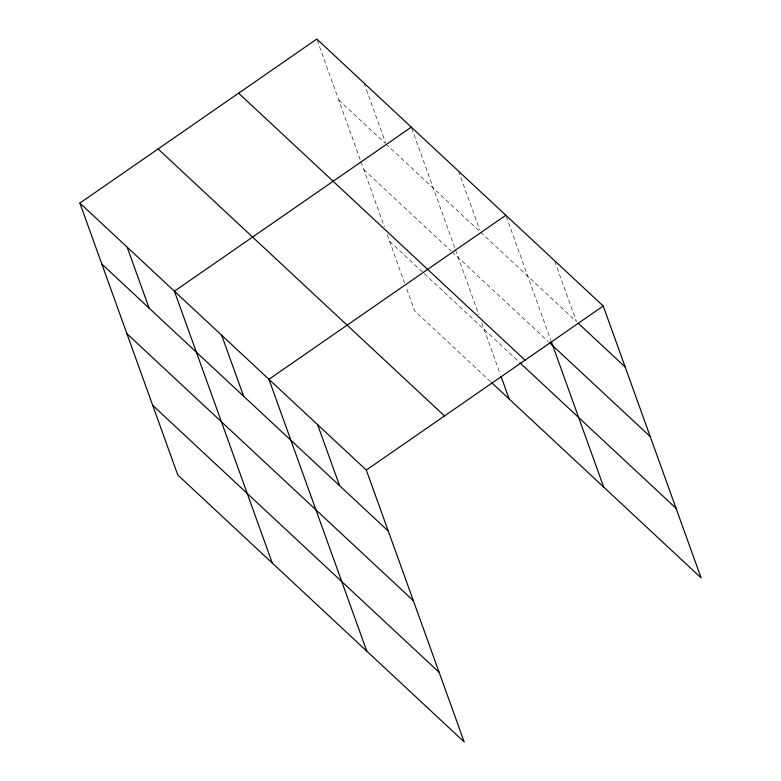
<?xml version="1.0" encoding="UTF-8"?>
<svg xmlns="http://www.w3.org/2000/svg" width="781" height="781" viewBox="0 0 781 781"><rect width="100%" height="100%" fill="white"/><g stroke="black" fill="none" stroke-linecap="round" stroke-linejoin="round"><path stroke-width="0.59" stroke-dasharray="3.9 2.93" d="M338.749 100.036L385.121 143.255M386.009 144.085L479.641 231.352M480.54 232.191L576.495 321.626L554.94 261.772M363.809 169.633L451.193 251.082M452.092 251.912L548.399 341.678M389.621 241.339L423.507 272.92M424.395 273.75L518.028 361.017M490.478 381.577L414.682 310.926L406.188 287.359M506.244 216.386L550.83 340.223M458.584 171.205L479.719 229.926M411.724 128.279L455.098 248.749M455.499 249.871L478.899 314.87M481.721 322.709L500.309 374.333M364.053 83.098L385.609 142.952M317.203 40.182L360.568 160.652M360.978 161.774L384.379 226.773M387.2 234.612L404.578 282.868"/><path stroke-width="1.17" d="M79.887 203.099L366.318 470.074L464.207 741.95L177.775 474.975L79.887 203.099L316.793 39.05L603.225 306.025L701.113 577.901L491.366 382.407M411.314 127.147L174.407 291.196L272.296 563.081M505.844 215.253L268.937 379.302L366.816 651.178M366.318 470.074L603.225 306.025M578.262 323.275L625.181 367.011M549.287 342.508L650.241 436.608M238.615 93.183L525.047 360.158M519.814 362.687L676.053 508.314M158.065 148.956L444.506 415.931M101.842 264.076L388.274 531.051M126.903 333.672L413.334 600.648M152.715 405.378L439.147 672.353M551.24 341.346L603.723 487.129M501.119 376.579L509.202 399.032M317.633 424.688L339.589 485.665M221.677 335.244L243.633 396.231M127.147 247.147L149.103 308.134"/></g></svg>
